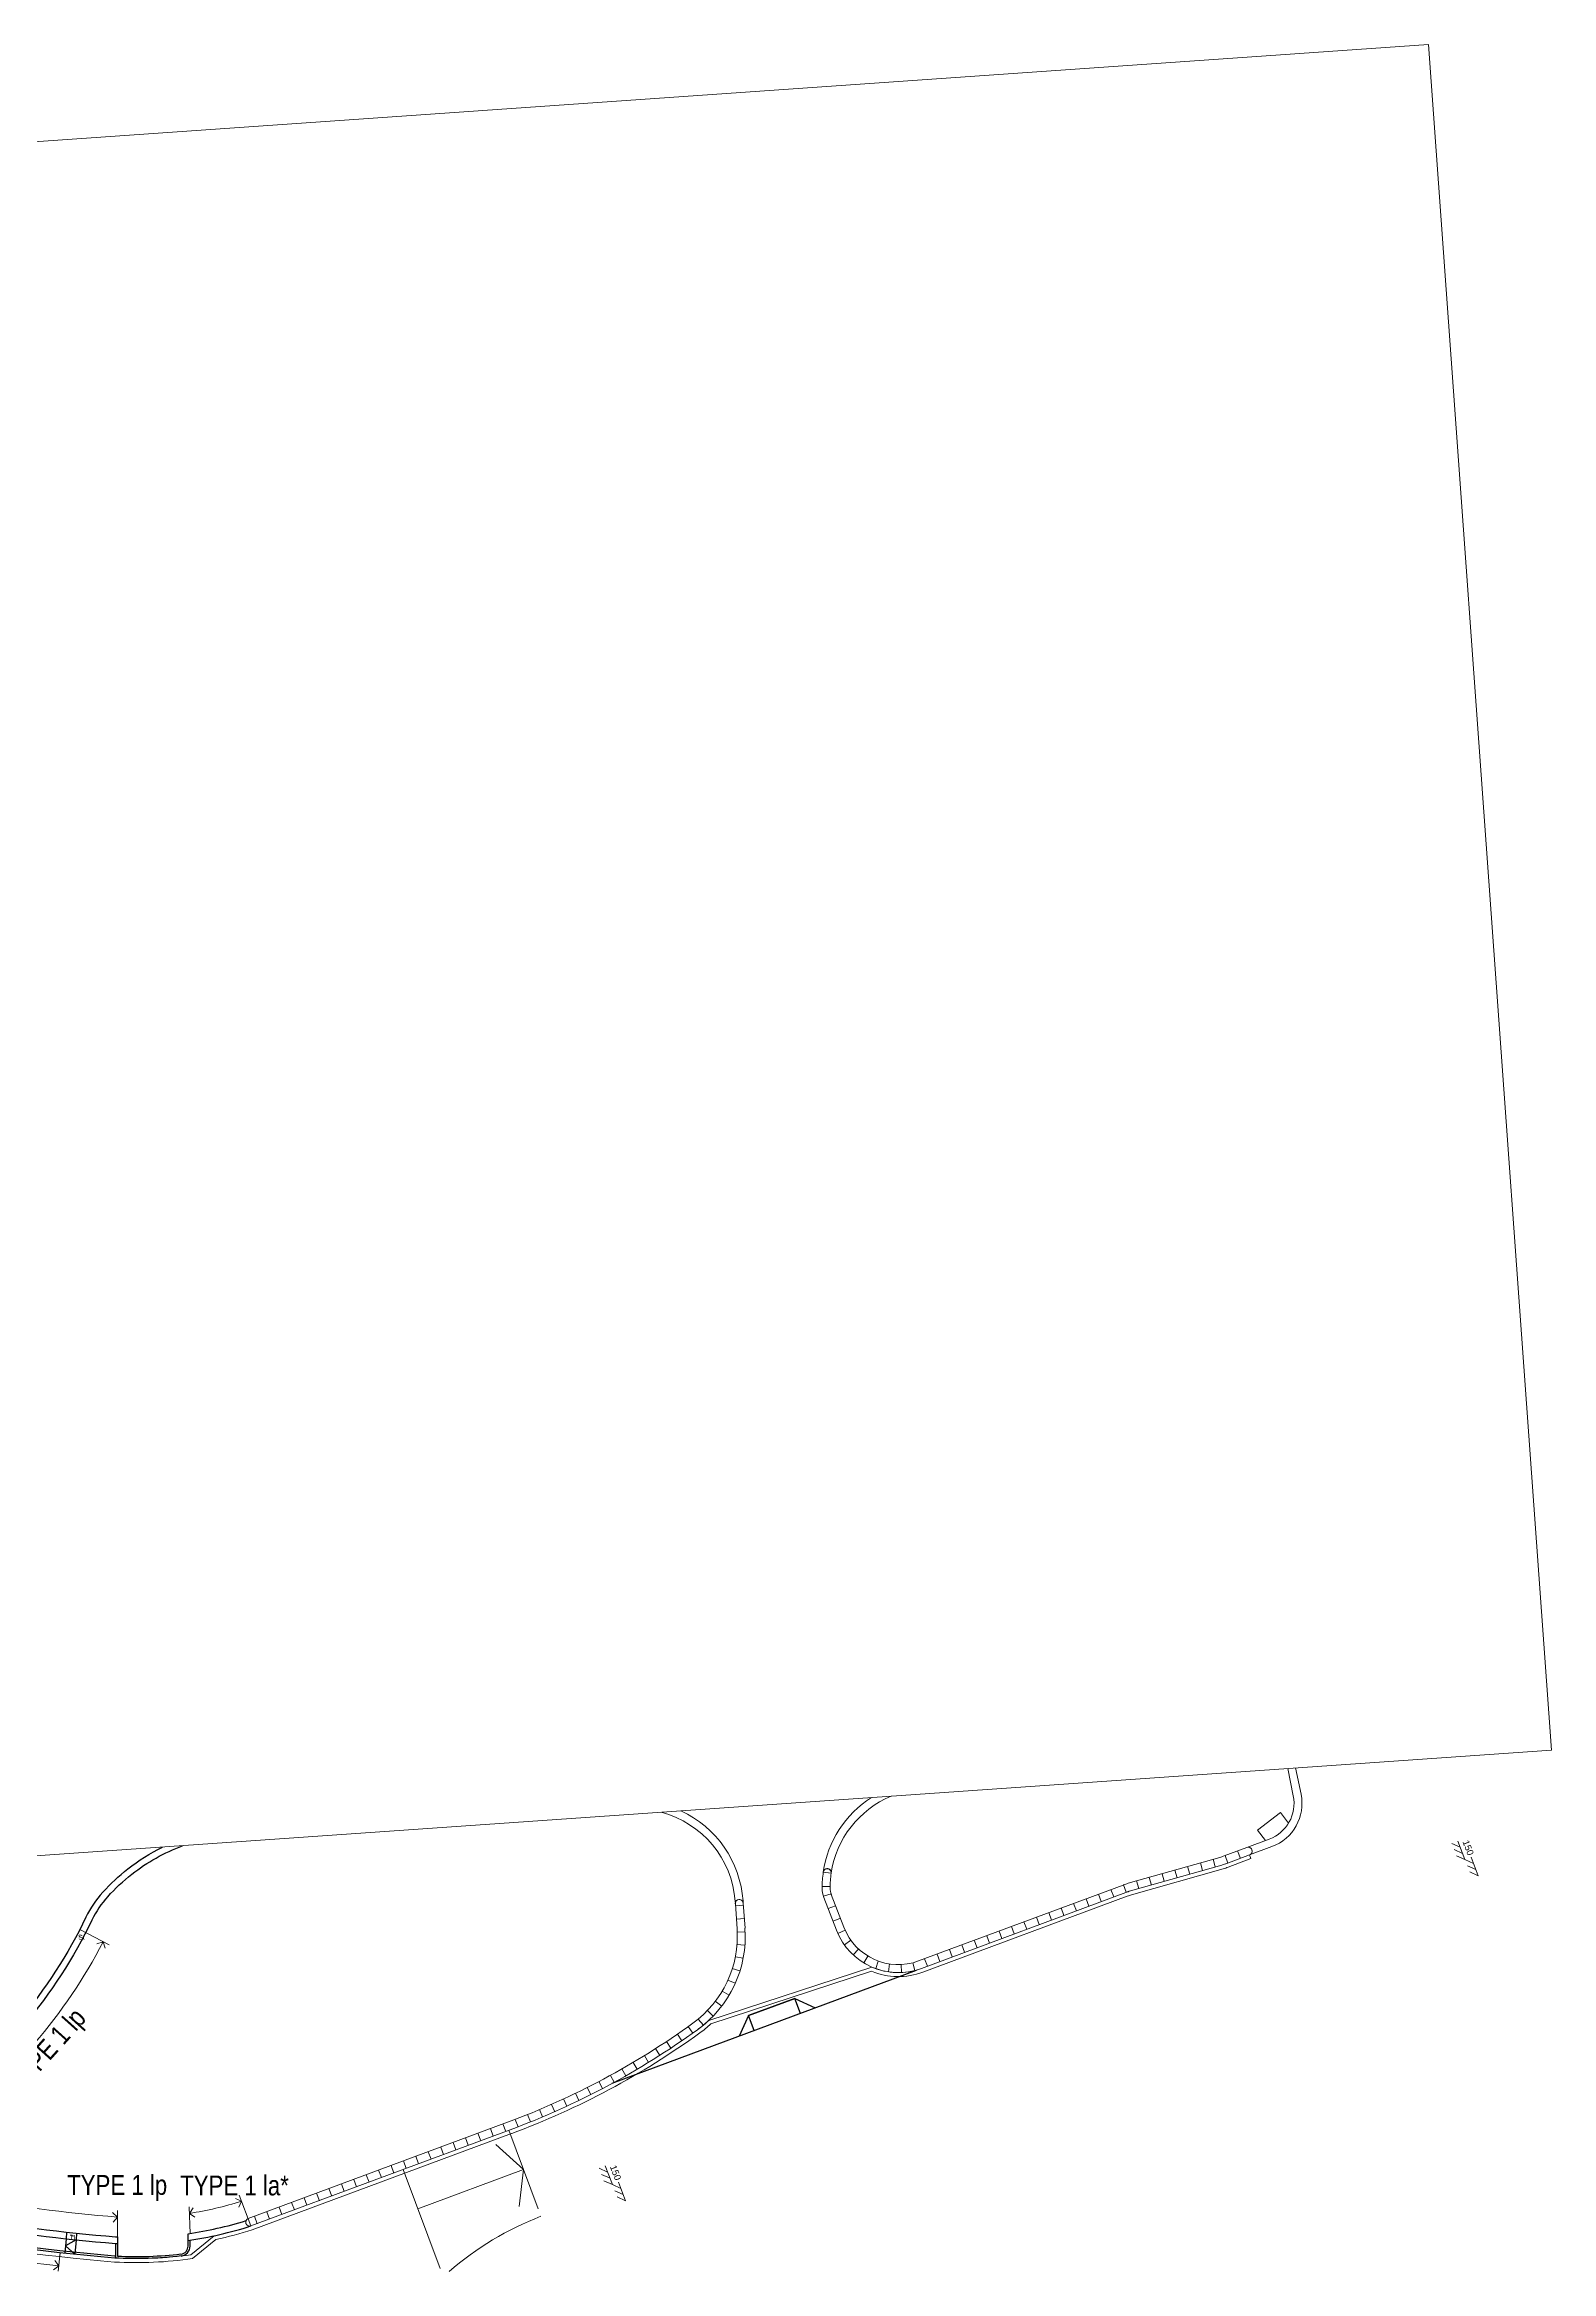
# Model space of a CAD drawing. Extents: x 832756 to 834508, y 817753 to 818399.
# Drawn here: x 834394.2 to 834507.9, y 817880.2 to 818048.3 of the extents above; entities that cross this region are included whole.
import ezdxf

# ---------------------------------------------------------------- set-up
doc = ezdxf.new("R2010")
doc.units = 0
doc.header["$MEASUREMENT"] = 0
doc.linetypes.add('ACAD_ISO02W100', pattern=[15, 12, -3])
doc.layers.get('0').update_dxf_attribs({"lineweight": 0})
for name, color, linetype, lineweight in [('000-edge seating element-b', 4, 'Continuous', 20), ('000-PAV-Concrete-b', 1, 'Continuous', 25), ('000-PAV-Reused tiles-b', 3, 'Continuous', 15), ('000-West8 - Transition pieces', 2, 'Continuous', 30), ('000-West8 - Transition pieces @ 0.25', 2, 'Continuous', 30), ('000-West8 - Transition pieces @ 0.5', 2, 'Continuous', 30), ('020-gutter-b-a', 8, 'ACAD_ISO02W100', 9), ('029-kerbstone-b', 6, 'Continuous', 5), ('handrai l-b', 1, 'Continuous', 9), ('KERBS TYPE', 3, 'Continuous', 0)]:
    doc.layers.add(name, color=color, linetype=linetype, lineweight=lineweight)
doc.layers.add('programme(mm)$0$DLN040_1', color=7, linetype='Continuous')
doc.styles.add('base plan(mm)$0$SWIS721 LT', font='swiss.ttf')
doc.styles.add('programme(mm)$0$SWIS721 LT', font='swiss.ttf')
doc.styles.add('W8 TOPO wkcd', font='swissc.ttf', dxfattribs={"height": 1.1})
doc.linetypes.add('FENCELINE1', pattern='A,6.35,-2.54,[133,ltypeshp.shx,S=2.54,R=0,X=-2.54,Y=0],-2.54,25.4', length=36.83)

# ---------------------------------------------------------------- blocks, each defined once
blk = doc.blocks.new('A$C18190422')
for p, q in [((-1.5, 0), (0, 0)), ((-1, 0), (-1.5, -0.5)), ((-0.5, 0), (-1, -0.5)), ((0, 0), (-0.5, -0.5)), ((0, 0.5), (1.5, 0.5)), ((0.5, 0.5), (0, 0)), ((1, 0.5), (0.5, 0)), ((1.5, 0.5), (1, 0))]:
    blk.add_line(p, q)
blk = doc.blocks.new('asdf')
at = {"layer": '000-edge seating element-b', "ltscale": 0.04}
blk.add_lwpolyline([(0, 0), (0, -0.6)], dxfattribs=at)
blk = doc.blocks.new('*U137')
at = {"layer": '000-West8 - Transition pieces @ 0.25', "insert": (0, 0), "char_height": 0.188, "attachment_point": 1, "style": 'W8 TOPO wkcd'}
blk.add_mtext_dynamic_manual_height_columns('St', width=0.3732, gutter_width=1.38, heights=[0.202], dxfattribs=at)
at = {"layer": '000-West8 - Transition pieces @ 0.5', "insert": (0, 0), "char_height": 0.375, "attachment_point": 1, "style": 'W8 TOPO wkcd'}
blk.add_mtext_dynamic_manual_height_columns('St', width=0.7465, gutter_width=2.75, heights=[0.405], dxfattribs=at)
blk = doc.blocks.new('St')
at = {"layer": '000-West8 - Transition pieces'}
blk.add_blockref('*U137', (0, 0), dxfattribs=at)
blk = doc.blocks.new('A$C1F770982')
at = {"layer": '000-PAV-Concrete-b'}
blk.add_line((834450.78, 817900.8), (834447.29, 817899.51), dxfattribs=at)
at = {"layer": '020-gutter-b-a', "color": 2, "linetype": 'FENCELINE1', "ltscale": 4e-05}
for p, q in [((834483.39, 817911), (834485.1, 817911.64)), ((834483.49, 817910.72), (834485.2, 817911.36)), ((834485.1, 817911.64), (834485.2, 817911.36)), ((834475.76, 817908.81), (834460.33, 817903.07)), ((834475.87, 817908.53), (834460.44, 817902.79)), ((834444.29, 817899.15), (834456.59, 817903.18)), ((834444.44, 817898.89), (834456.57, 817902.86)), ((834409.74, 817883.63), (834429.31, 817890.9)), ((834409.84, 817883.34), (834429.41, 817890.62)), ((834406.96, 817882.89), (834405.21, 817881.46)), ((834407.1, 817882.61), (834405.33, 817881.17))]:
    blk.add_line(p, q, dxfattribs=at)
for points in [[(834483.39, 817911, -0.01987), (834483.01, 817910.88), (834476.1, 817908.92, 0.01987), (834475.76, 817908.81)], [(834483.49, 817910.72, -0.01987), (834483.09, 817910.59), (834476.18, 817908.63, 0.01987), (834475.87, 817908.53)], [(834405.33, 817881.17, -0.049643), (834399.44, 817880.91, -0.054421), (834366.64, 817887.29, -0.054421)], [(834405.21, 817881.46, -0.048904), (834399.46, 817881.21, -0.054414), (834366.73, 817887.57, -0.054414)]]:
    blk.add_lwpolyline(points, format="xyb", dxfattribs=at)
for centre, radius, start, end in [((834458.59, 817907.76), 5.3, 247.6572, 290.394), ((834458.59, 817907.76), 5, 246.4059, 290.394), ((834438.34, 817905.5), 8.7, 305.8356, 313.1315), ((834438.34, 817905.5), 9, 305.8356, 312.7047), ((834408.54, 817946.76), 59.6, 290.394, 305.8356), ((834408.54, 817946.76), 59.9, 290.394, 305.8356), ((834401.06, 817910.64), 28.37, 282.003, 287.8154), ((834401.06, 817910.64), 28.67, 282.1477, 287.829)]:
    blk.add_arc(centre, radius, start, end, dxfattribs=at)
blk = doc.blocks.new('*U158')
at = {"layer": '000-West8 - Transition pieces @ 0.25', "insert": (834396.08, 817882.98), "char_height": 0.188, "attachment_point": 1, "style": 'W8 TOPO wkcd'}
blk.add_mtext_dynamic_manual_height_columns('TL', width=0.3732, gutter_width=1.38, heights=[0.202], dxfattribs=at)
at = {"layer": '000-West8 - Transition pieces @ 0.5', "insert": (834396.06, 817882.94), "char_height": 0.375, "attachment_point": 1, "style": 'W8 TOPO wkcd'}
blk.add_mtext_dynamic_manual_height_columns('TL', width=0.7465, gutter_width=2.75, heights=[0.405], dxfattribs=at)

msp = doc.modelspace()

# ---------------------------------------------------------------- linework, layer by layer
at = {"color": 1}
msp.add_lwpolyline([(834375.31, 818039.7), (834498.59, 818048.31), (834507.87, 817919.56), (834507.87, 817919.56), (834384.8, 817910.96)], close=True, dxfattribs=at)
at = {"layer": '000-edge seating element-b'}
for p, q in [((834475.93, 817909.5), (834482.84, 817911.46)), ((834476.1, 817908.92), (834483.01, 817910.88)), ((834480.58, 817910.19), (834480.42, 817910.77)), ((834481.54, 817910.47), (834481.38, 817911.04)), ((834482.51, 817910.74), (834482.34, 817911.32)), ((834484.89, 817912.2), (834483.18, 817911.57)), ((834483.46, 817911.03), (834483.25, 817911.6)), ((834483.39, 817911), (834485.1, 817911.64)), ((834484.4, 817911.38), (834484.19, 817911.94)), ((834475.55, 817909.37), (834460.12, 817903.64)), ((834474.63, 817909.03), (834474.84, 817908.47)), ((834475.57, 817909.38), (834475.78, 817908.82)), ((834476.73, 817909.1), (834476.57, 817909.68)), ((834477.7, 817909.37), (834477.53, 817909.95)), ((834478.66, 817909.65), (834478.49, 817910.22)), ((834479.62, 817909.92), (834479.46, 817910.5)), ((834446.29, 817907.96), (834446.42, 817906.06)), ((834446.9, 817907.84), (834446.3, 817907.79)), ((834447.02, 817906.11), (834446.88, 817908)), ((834453.51, 817908.71), (834452.94, 817908.52)), ((834452.97, 817908.43), (834453.92, 817905.96)), ((834453.3, 817907.59), (834453.86, 817907.8)), ((834454.48, 817906.18), (834453.53, 817908.65)), ((834475.76, 817908.81), (834460.33, 817903.07)), ((834469.94, 817907.29), (834470.15, 817906.72)), ((834470.88, 817907.64), (834471.09, 817907.07)), ((834471.82, 817907.98), (834472.03, 817907.42)), ((834472.76, 817908.33), (834472.96, 817907.77)), ((834473.69, 817908.68), (834473.9, 817908.12)), ((834446.97, 817906.84), (834446.37, 817906.8)), ((834446.43, 817905.82), (834447.03, 817905.84)), ((834453.66, 817906.65), (834454.22, 817906.87)), ((834454.57, 817905.97), (834454.02, 817905.72)), ((834466.19, 817905.89), (834466.4, 817905.33)), ((834467.13, 817906.24), (834467.34, 817905.68)), ((834468.07, 817906.59), (834468.28, 817906.03)), ((834469.01, 817906.94), (834469.21, 817906.38)), ((834446.29, 817903.96), (834446.88, 817903.85)), ((834446.41, 817904.89), (834447.01, 817904.84)), ((834455.01, 817905.2), (834454.52, 817904.86)), ((834455.59, 817904.54), (834455.18, 817904.1)), ((834456.29, 817904.01), (834455.98, 817903.5)), ((834461.51, 817904.15), (834461.72, 817903.59)), ((834462.44, 817904.5), (834462.65, 817903.94)), ((834463.38, 817904.85), (834463.59, 817904.29)), ((834464.32, 817905.2), (834464.53, 817904.63)), ((834465.26, 817905.54), (834465.47, 817904.98)), ((834445.73, 817902.19), (834446.28, 817901.95)), ((834446.06, 817903.06), (834446.63, 817902.88)), ((834457.08, 817903.63), (834456.88, 817903.06)), ((834457.93, 817903.41), (834457.85, 817902.82)), ((834458.81, 817903.37), (834458.84, 817902.77)), ((834459.68, 817903.5), (834459.83, 817902.92)), ((834460.57, 817903.8), (834460.78, 817903.24)), ((834444.78, 817900.59), (834445.26, 817900.23)), ((834445.3, 817901.36), (834445.82, 817901.06)), ((834443.49, 817899.25), (834443.88, 817898.79)), ((834444.18, 817899.89), (834444.61, 817899.47)), ((834441.1, 817897.56), (834441.43, 817897.06)), ((834441.92, 817898.11), (834442.26, 817897.62)), ((834442.73, 817898.68), (834443.08, 817898.19)), ((834437.72, 817895.49), (834438.02, 817894.97)), ((834438.58, 817895.98), (834438.88, 817895.47)), ((834439.43, 817896.49), (834439.74, 817895.98)), ((834440.26, 817897.02), (834440.59, 817896.51)), ((834435.11, 817894.08), (834435.38, 817893.55)), ((834435.99, 817894.54), (834436.26, 817894.01)), ((834436.86, 817895), (834437.15, 817894.48)), ((834431.51, 817892.42), (834431.75, 817891.87)), ((834432.42, 817892.81), (834432.66, 817892.26)), ((834433.32, 817893.22), (834433.57, 817892.68)), ((834434.22, 817893.65), (834434.48, 817893.11)), ((834429.1, 817891.46), (834409.54, 817884.19)), ((834409.74, 817883.63), (834429.31, 817890.9)), ((834429.68, 817891.68), (834429.89, 817891.12)), ((834430.6, 817892.04), (834430.82, 817891.49))]:
    msp.add_line(p, q, dxfattribs=at)
for centre, radius, start, end in [((834453.22, 817910.3), 0.3, 351.5725, 171.5725), ((834481.64, 817915.69), 4.4, 285.8407, 290.394), ((834481.64, 817915.69), 5, 285.8407, 290.394), ((834484.99, 817911.92), 0.3, 290.394, 110.394), ((834460.94, 817909.16), 8.1, 171.5725, 180.0752), ((834454.84, 817909.15), 2, 180.0752, 201.0855), ((834460.94, 817909.16), 7.5, 171.5725, 180.0752), ((834454.84, 817909.15), 1.4, 180.0752, 201.0855), ((834477.3, 817904.69), 5, 105.8407, 110.394), ((834477.3, 817904.69), 4.4, 105.8407, 110.394), ((834446.58, 817907.98), 0.3, 3.9987, 183.9987), ((834438.34, 817905.5), 8.1, 305.8356, 3.9987), ((834438.34, 817905.5), 8.7, 305.8356, 3.9987), ((834458.59, 817907.76), 5, 201.0855, 290.394), ((834458.59, 817907.76), 4.4, 201.0855, 290.394), ((834408.54, 817946.76), 59, 290.394, 305.8356), ((834408.54, 817946.76), 59.6, 290.394, 305.8356), ((834409.64, 817883.91), 0.3, 110.394, 290.394)]:
    msp.add_arc(centre, radius, start, end, dxfattribs=at)
at = {"layer": '000-PAV-Concrete-b'}
for p, q in [((834395.79, 817882.67), (834395.7, 817881.57)), ((834396.54, 817882.59), (834396.44, 817881.49)), ((834399.52, 817882.31), (834399.52, 817881.21)), ((834399.67, 817882.8), (834399.67, 817882.3)), ((834399.67, 817882.3), (834399.67, 817881.35)), ((834404.99, 817882.54), (834404.99, 817883.04))]:
    msp.add_line(p, q, dxfattribs=at)
at = {"layer": '000-PAV-Concrete-b', "ltscale": 0.01}
for points in [[(834398.93, 817908.49, -0.042931), (834400.75, 817910.19, -0.076006), (834404.57, 817912.34, -0.051931)], [(834398.56, 817908.83, -0.042931), (834400.44, 817910.58, -0.051931), (834403.07, 817912.24, -0.051931)], [(834397.29, 817906.94, -0.123086), (834385.43, 817892.76, 0.665853), (834387.56, 817883.79, 0.019754), (834399.52, 817882.31)], [(834397.74, 817906.72, -0.123086), (834385.72, 817892.36, 0.665853), (834387.64, 817884.28, 0.019685), (834399.52, 817882.81, 0.019173)]]:
    msp.add_lwpolyline(points, format="xyb", dxfattribs=at)
at = {"layer": '000-PAV-Concrete-b'}
for points in [[(834437, 817894.4), (834459.97, 817902.94)], [(834447.29, 817899.51), (834450.78, 817900.8)], [(834447.29, 817899.51), (834446.59, 817897.96)], [(834447.71, 817898.38), (834447.29, 817899.51)], [(834396.54, 817882.59), (834395.74, 817882.12), (834396.44, 817881.49)]]:
    msp.add_lwpolyline(points, dxfattribs=at)
at = {"layer": '000-PAV-Concrete-b', "elevation": 0}
for points in [[(834451.2, 817899.68), (834450.78, 817900.8)], [(834450.78, 817900.8), (834452.32, 817900.1)]]:
    msp.add_lwpolyline(points, dxfattribs=at)
at = {"layer": '000-PAV-Concrete-b'}
for points in [[(834404.48, 817881.37, -0.042708), (834399.46, 817881.21, -0.054414), (834366.73, 817887.57, -0.054414)], [(834399.46, 817881.36, -0.054383), (834366.78, 817887.72, -0.054383)], [(834404.46, 817881.51, 0.380245), (834404.99, 817882.11), (834404.99, 817882.54)], [(834404.48, 817881.36, 0.380245), (834405.14, 817882.11), (834405.14, 817882.56)]]:
    msp.add_lwpolyline(points, format="xyb", dxfattribs=at)
at = {"layer": '000-PAV-Concrete-b', "ltscale": 0.01}
for radius in [8.1, 7.6]:
    msp.add_arc((834404.57, 817903.4), radius, 137.9211, 154.1228, dxfattribs=at)
at = {"layer": '000-PAV-Concrete-b'}
for centre, radius, start, end in [((834401.07, 817910.61), 27.84, 278.0926, 287.3354), ((834401.07, 817910.61), 27.84, 266.8114, 266.8121), ((834401.07, 817910.61), 27.84, 266.8114, 267.1205), ((834401.06, 817910.64), 28.37, 266.8842, 267.1876), ((834401.06, 817910.64), 28.37, 277.9524, 287.8154), ((834401.06, 817910.64), 29.32, 266.857, 266.9853), ((834401.06, 817910.64), 29.32, 267.2787, 276.6472)]:
    msp.add_arc(centre, radius, start, end, dxfattribs=at)
at = {"layer": '000-PAV-Reused tiles-b'}
msp.add_lwpolyline([(834488.04, 817914.05), (834487.43, 817914.84), (834485.69, 817913.52), (834486.29, 817912.73)], dxfattribs=at)
at = {"layer": '000-West8 - Transition pieces'}
for points in [[(834395.83, 817883.17), (834395.79, 817882.67)], [(834396.58, 817883.09), (834396.54, 817882.59)]]:
    msp.add_lwpolyline(points, dxfattribs=at)
at = {"layer": '029-kerbstone-b'}
for p, q in [((834488.39, 817916.1), (834487.97, 817918.17)), ((834488.98, 817916.22), (834488.57, 817918.21))]:
    msp.add_line(p, q, dxfattribs=at)
for points in [[(834458.05, 817916.08, 0.262755), (834453.52, 817910.26, 1), (834452.92, 817910.35, -0.21653), (834456.56, 817915.98, -0.21653)], [(834485.1, 817911.64, 1), (834484.89, 817912.2), (834486.57, 817912.83, 0.369486), (834488.39, 817916.1)], [(834488.98, 817916.22, -0.369486), (834486.78, 817912.27), (834485.1, 817911.64)], [(834442.18, 817914.97, -0.274023), (834446.87, 817908.18), (834446.88, 817908, 1), (834446.29, 817907.96), (834446.27, 817908.14, 0.321614), (834440.69, 817914.87, 0.321614)]]:
    msp.add_lwpolyline(points, format="xyb", dxfattribs=at)
at = {"layer": 'handrai l-b'}
for p, q in [((834431.41, 817884.92), (834429.2, 817890.86)), ((834430.31, 817887.89), (834428.22, 817889.79)), ((834424.02, 817880.41), (834421.23, 817887.9)), ((834430.31, 817887.89), (834422.34, 817884.93)), ((834430.31, 817887.89), (834429.97, 817885.09))]:
    msp.add_line(p, q, dxfattribs=at)
msp.add_lwpolyline([(834431.62, 817884.36, 0.086038), (834424.69, 817880.2)], format="xyb", dxfattribs=at)
at = {"layer": 'KERBS TYPE'}
for p, q in [((834396.82, 817906), (834399.04, 817904.85)), ((834409.74, 817883.63), (834408.85, 817885.96))]:
    msp.add_line(p, q, dxfattribs=at)
at = {"layer": 'KERBS TYPE', "ltscale": 0.000125}
for p, q in [((834399.67, 817884.8), (834399.67, 817882.8)), ((834405.07, 817885.08), (834405.16, 817883.07)), ((834395.35, 817881.61), (834395.2, 817880.23))]:
    msp.add_line(p, q, dxfattribs=at)
msp.add_lwpolyline([(834398.59, 817905.08, -0.116124), (834386.61, 817891.15, 0.665853), (834387.89, 817885.76, 0.019726), (834399.67, 817884.3, 0.019726)], format="xyb", dxfattribs=at)
at = {"layer": 'KERBS TYPE', "ltscale": 0.000125, "flags": 128}
for points in [[(834398.73, 817904.6), (834398.59, 817905.08), (834398.11, 817904.94)], [(834408.83, 817885.04), (834409.03, 817885.5), (834408.57, 817885.7)], [(834399.34, 817883.93), (834399.67, 817884.3), (834399.3, 817884.64)], [(834405.51, 817884.29), (834405.09, 817884.58), (834405.37, 817884.99)], [(834394.83, 817880.33), (834395.24, 817880.61), (834394.95, 817881.03)]]:
    msp.add_lwpolyline(points, dxfattribs=at)
msp.add_lwpolyline([(834395.24, 817880.61, -0.047672), (834366.44, 817886.62)], format="xyb", dxfattribs=at)
at = {"layer": 'KERBS TYPE'}
msp.add_arc((834401.07, 817910.61), 26.34, 278.7833, 287.5891, dxfattribs=at)

# ---------------------------------------------------------------- block references
at = {"rotation": 290.8706679108694}
for p in [(834501.35, 817911.29), (834437.01, 817886.76)]:
    msp.add_blockref('A$C18190422', p, dxfattribs=at)
at = {"layer": '000-edge seating element-b'}
for p, rotation in [((834453.44, 817909.26), 269.2176170096656), ((834453.52, 817910.26), 261.5725095648087), ((834426.87, 817890.63), 20.39402880089034), ((834427.81, 817890.98), 20.39402880089034), ((834428.75, 817891.33), 20.39402880089034), ((834422.18, 817888.89), 20.39402880089034), ((834423.12, 817889.24), 20.39402880089034), ((834424.06, 817889.59), 20.39402880089034), ((834425, 817889.94), 20.39402880089034), ((834425.93, 817890.29), 20.39402880089034), ((834417.5, 817887.15), 20.39402880089034), ((834418.44, 817887.5), 20.39402880089034), ((834419.37, 817887.85), 20.39402880089034), ((834420.31, 817888.19), 20.39402880089034), ((834421.25, 817888.54), 20.39402880089034), ((834412.81, 817885.41), 20.39402880089034), ((834413.75, 817885.76), 20.39402880089034), ((834414.69, 817886.1), 20.39402880089034), ((834415.62, 817886.45), 20.39402880089034), ((834416.56, 817886.8), 20.39402880089034), ((834410, 817884.36), 20.39402880089034), ((834410.94, 817884.71), 20.39402880089034), ((834411.87, 817885.06), 20.39402880089034)]:
    msp.add_blockref('asdf', p, dxfattribs=dict(at, rotation=rotation))
at = {"layer": '000-West8 - Transition pieces'}
for name, p in [('St', (834396.71, 817905.61)), ('*U158', (0, 0))]:
    msp.add_blockref(name, p, dxfattribs=at)
at = {"layer": '020-gutter-b-a'}
msp.add_blockref('A$C1F770982', (0, 0), dxfattribs=at)

# ---------------------------------------------------------------- texts
at = {"layer": 'KERBS TYPE', "style": 'base plan(mm)$0$SWIS721 LT', "width": 0.8}
msp.add_text('TYPE 1 lp', height=1.5, rotation=48.1034, dxfattribs=at).set_placement((834392.35, 817893.62))
for s, p in [('TYPE 1 lp', (834395.87, 817885.98)), ('TYPE 1 la*', (834404.4, 817885.94))]:
    msp.add_text(s, height=1.5, dxfattribs=at).set_placement(p)
at = {"layer": 'programme(mm)$0$DLN040_1', "char_height": 0.5, "width": 16.7726, "attachment_point": 1, "rotation": 290.8707, "style": 'programme(mm)$0$SWIS721 LT'}
for insert in [(834501.62, 817912.82), (834437.28, 817888.29)]:
    msp.add_mtext('150', dxfattribs=dict(at, insert=insert))

doc.saveas('drawing.dxf')
